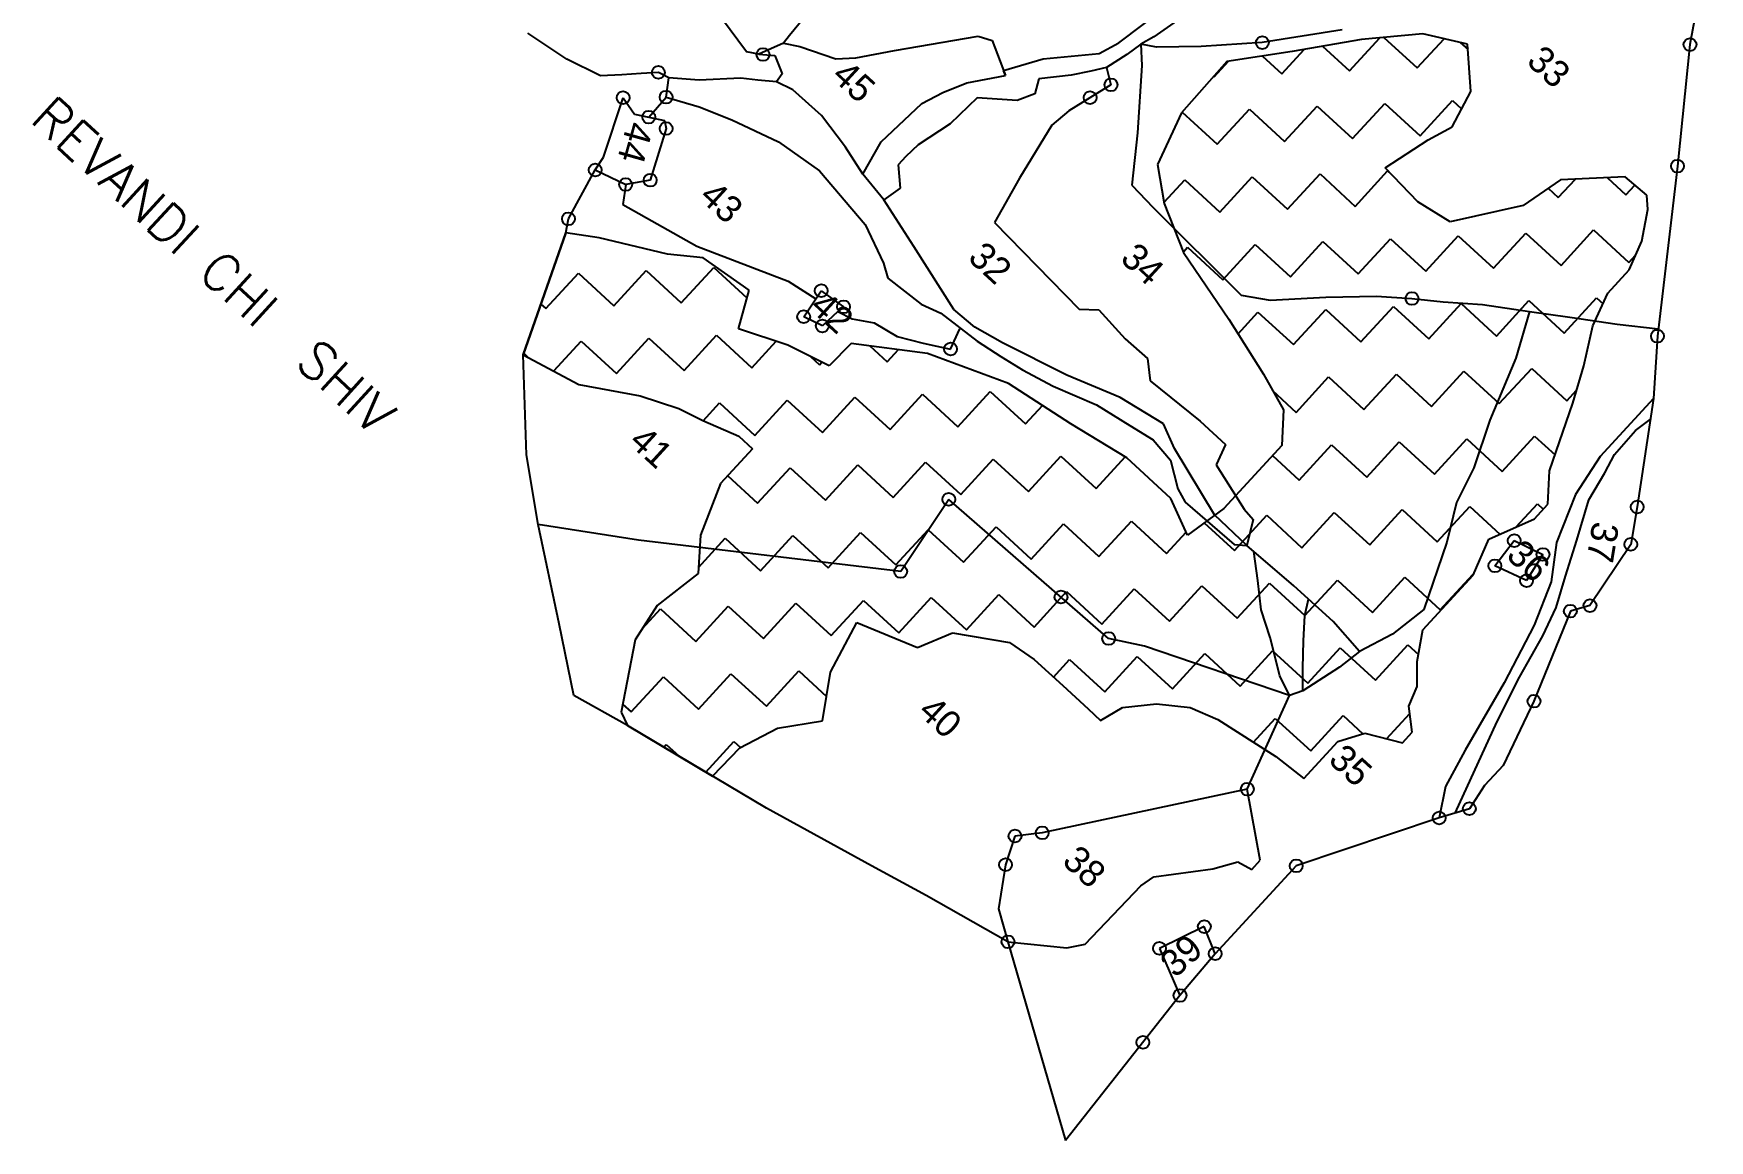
# Model space of a CAD drawing. Header units: metres. Extents: x 335271 to 337420, y 1779566 to 1782296.
# Drawn here: x 336245 to 337416, y 1779566 to 1780339 of the extents above; entities that cross this region are included whole.
import ezdxf

# ---------------------------------------------------------------- set-up
doc = ezdxf.new("R2010")
doc.units = ezdxf.units.M
doc.header["$MEASUREMENT"] = 0
for name, color, linetype in [('OFF', 1, 'Continuous'), ('POLY_HATCH', 12, 'Continuous'), ('POLY_PARCEL', 6, 'Continuous'), ('POLY_ROAD', 30, 'Continuous'), ('POLY_WATER', 4, 'Continuous'), ('TEXT_MAPOUT', 7, 'Continuous'), ('TEXT_PARCEL', 7, 'Continuous'), ('V_BOUND_LINE', 7, 'Continuous')]:
    doc.layers.add(name, color=color, linetype=linetype)
doc.styles.get("Standard").update_dxf_attribs({"font": 'simplex.shx'})
doc.styles.add('TEXT_MAP', font='', dxfattribs={"height": 0.15})
doc.styles.get('TEXT_MAP').set_extended_font_data('Kruti Dev 050')

msp = doc.modelspace()

# ---------------------------------------------------------------- linework, layer by layer
for centre in [(337103.3, 1780332.6), (337401.9, 1780331.2), (336754.7, 1780324.3), (336681.6, 1780311.8), (336657, 1780294.1), (336687, 1780294.5), (336983.1, 1780294.2), (336997.6, 1780303.1), (336674.9, 1780280.6), (336687, 1780272.6), (337393.2, 1780246.4), (336637.5, 1780243.7), (336675.9, 1780236.6), (336658.8, 1780233.5), (336618.8, 1780209.6), (336795.3, 1780159.4), (337207.8, 1780154), (336783.1, 1780141.3), (336810.9, 1780148.2), (336796.1, 1780134.8), (336885.6, 1780118.7), (337379.2, 1780127.7), (336884.4, 1780013.8), (337365.1, 1780008.5), (337279.2, 1779985), (337360.6, 1779982.4), (337265.7, 1779967.4), (337299.3, 1779975.3), (336850.8, 1779963.4), (337287.8, 1779957.1), (336962.7, 1779945.6), (337318.4, 1779935.8), (337332.1, 1779939.6), (336996, 1779916.7), (337293, 1779872.9), (337092.8, 1779811.5), (337226.8, 1779791.4), (337247.9, 1779797.9), (336930.6, 1779778.8), (336949.6, 1779781), (336924, 1779758.8), (337127, 1779758), (337062.8, 1779715.6), (336925.7, 1779705), (337031.5, 1779700.4), (337070.4, 1779696.7), (337045.8, 1779667.5), (337019.9, 1779634.8)]:
    msp.add_circle(centre, 4.48)
at = {"layer": 'OFF'}
msp.add_line((336925.7, 1779705), (336965.8, 1779566.3), dxfattribs=at)
at = {"layer": 'POLY_HATCH'}
for p, q in [((337172.5, 1780334.8), (337124.1, 1780326.4)), ((337215.4, 1780338.7), (337172.5, 1780334.8)), ((337246.7, 1780331.5), (337215.4, 1780338.7)), ((337124.1, 1780326.4), (337078.5, 1780319.5)), ((337248.8, 1780298.4), (337246.7, 1780331.5)), ((337078.5, 1780319.5), (337046.9, 1780283.6)), ((337235.8, 1780273.9), (337248.8, 1780298.4)), ((337046.9, 1780283.6), (337030.1, 1780247.6)), ((337189, 1780245.1), (337219.2, 1780264.7)), ((337219.2, 1780264.7), (337235.8, 1780273.9)), ((337030.1, 1780247.6), (337034.8, 1780220.3)), ((337211.9, 1780221.4), (337189, 1780245.1)), ((337311.5, 1780236.9), (337285.4, 1780218.8)), ((337356.6, 1780238.8), (337311.5, 1780236.9)), ((337371.9, 1780226), (337356.6, 1780238.8)), ((337034.8, 1780220.3), (337048.3, 1780186.2)), ((337234.4, 1780207.5), (337211.9, 1780221.4)), ((337285.4, 1780218.8), (337234.4, 1780207.5)), ((337368.4, 1780194.1), (337372.4, 1780216.1)), ((337372.4, 1780216.1), (337371.9, 1780226)), ((336617, 1780199.8), (336587.3, 1780114.7)), ((336640.2, 1780196.3), (336617, 1780199.8)), ((336688, 1780184.9), (336640.2, 1780196.3)), ((337359.4, 1780174), (337368.4, 1780194.1)), ((336712.8, 1780182.4), (336688, 1780184.9)), ((336744.9, 1780159.8), (336712.8, 1780182.4)), ((337048.3, 1780186.2), (337079.9, 1780139.6)), ((337344.5, 1780157.8), (337359.4, 1780174)), ((336737.5, 1780132.7), (336744.9, 1780159.8)), ((337334.2, 1780134.8), (337344.5, 1780157.8)), ((337079.9, 1780139.6), (337104.2, 1780101.1)), ((337327.7, 1780107), (337334.2, 1780134.8)), ((336771.9, 1780121.4), (336737.5, 1780132.7)), ((336816.3, 1780122.6), (336800.8, 1780107.1)), ((336869.6, 1780115.6), (336816.3, 1780122.6)), ((336587.3, 1780114.7), (336626.1, 1780094)), ((336587.3, 1780114.7), (336587.3, 1780114.7)), ((336800.8, 1780107.1), (336771.9, 1780121.4)), ((336926.2, 1780094.7), (336869.6, 1780115.6)), ((337104.2, 1780101.1), (337118, 1780076.3)), ((337320.1, 1780081), (337327.7, 1780107)), ((336626.1, 1780094), (336668.8, 1780086)), ((336969.5, 1780066.5), (336926.2, 1780094.7)), ((336668.8, 1780086), (336696, 1780077.2)), ((336696, 1780077.2), (336712.6, 1780068.8)), ((337118, 1780076.3), (337116.9, 1780051.5)), ((337303.8, 1780033.8), (337320.1, 1780081)), ((336712.6, 1780068.8), (336737.7, 1780057.8)), ((337008.6, 1780042.7), (336969.5, 1780066.5)), ((336737.7, 1780057.8), (336747.3, 1780049)), ((336747.3, 1780049), (336725, 1780024.8)), ((337039.4, 1780014.4), (337008.6, 1780042.7)), ((337116.9, 1780051.5), (337095.3, 1780028)), ((337302.7, 1780010.4), (337303.8, 1780033.8)), ((336725, 1780024.8), (336711.1, 1779988.9)), ((337095.3, 1780028), (337076.4, 1780007.5)), ((337051.1, 1779988.7), (337039.4, 1780014.4)), ((337076.4, 1780007.5), (337051.1, 1779988.7)), ((337293.3, 1780000.2), (337302.7, 1780010.4)), ((337261.4, 1779986.1), (337293.3, 1780000.2)), ((336711.1, 1779988.9), (336709.4, 1779962.1)), ((337250.5, 1779960.9), (337261.4, 1779986.1)), ((336709.4, 1779962.1), (336680.7, 1779939.7)), ((337237, 1779946.3), (337250.5, 1779960.9)), ((336680.7, 1779939.7), (336665.5, 1779915.7)), ((337215.4, 1779922.8), (337237, 1779946.3)), ((336801.9, 1779893.2), (336820.2, 1779927.8)), ((336820.2, 1779927.8), (336862.6, 1779910.5)), ((336665.5, 1779915.7), (336655.7, 1779865.2)), ((336862.6, 1779910.5), (336886.9, 1779920.7)), ((336886.9, 1779920.7), (336926.7, 1779914)), ((336926.7, 1779914), (336944.1, 1779902)), ((337211.4, 1779900.7), (337215.4, 1779922.8)), ((336944.1, 1779902), (336964, 1779883.8)), ((337211.5, 1779883.1), (337211.4, 1779900.7)), ((336796.3, 1779859.1), (336801.9, 1779893.2)), ((336964, 1779883.8), (336981.6, 1779867.6)), ((337205.7, 1779869.4), (337211.5, 1779883.1)), ((336655.7, 1779865.2), (336660.1, 1779855.9)), ((336981.6, 1779867.6), (336990.4, 1779859.5)), ((336990.4, 1779859.5), (337005.6, 1779868.6)), ((337005.6, 1779868.6), (337029.5, 1779871)), ((337029.5, 1779871), (337052.9, 1779868.5)), ((337052.9, 1779868.5), (337072.3, 1779860.1)), ((337207.9, 1779851.2), (337205.7, 1779869.4)), ((336660.1, 1779855.9), (336719.5, 1779820.6)), ((336738.6, 1779840.4), (336764.8, 1779854.2)), ((336764.8, 1779854.2), (336796.3, 1779859.1)), ((337072.3, 1779860.1), (337112.7, 1779834.4)), ((337132.4, 1779819), (337156, 1779844.7)), ((337156, 1779844.7), (337174.8, 1779850.5)), ((337174.8, 1779850.5), (337201.2, 1779843.8)), ((337201.2, 1779843.8), (337207.9, 1779851.2)), ((336719.5, 1779820.6), (336738.6, 1779840.4)), ((337112.7, 1779834.4), (337132.4, 1779819))]:
    msp.add_line(p, q, dxfattribs=at)
at = {"layer": 'POLY_HATCH', "linetype": 'Continuous'}
for p, q in [((337164.2, 1780312.9), (337185.4, 1780335.9)), ((337188.2, 1780336.2), (337211.4, 1780314.9)), ((337211.4, 1780314.9), (337230.2, 1780335.3)), ((337103.4, 1780323.2), (337116.9, 1780310.8)), ((337116.9, 1780310.8), (337132.5, 1780327.8)), ((337145.4, 1780330.1), (337164.2, 1780312.9)), ((337241.4, 1780332.7), (337247, 1780327.7)), ((337069.7, 1780308.8), (337079.6, 1780319.7)), ((337069.4, 1780309.1), (337069.7, 1780308.8)), ((337071.7, 1780261.6), (337094.3, 1780286.2)), ((337094.3, 1780286.2), (337118.9, 1780263.6)), ((337118.9, 1780263.6), (337141.6, 1780288.2)), ((337141.6, 1780288.2), (337166.2, 1780265.6)), ((337166.2, 1780265.6), (337188.8, 1780290.2)), ((337188.8, 1780290.2), (337213.5, 1780267.6)), ((337213.5, 1780267.6), (337236.1, 1780292.2)), ((337236.1, 1780292.2), (337242.4, 1780286.4)), ((337047.3, 1780284), (337071.7, 1780261.6)), ((337121, 1780216.3), (337143.6, 1780241)), ((337143.6, 1780241), (337168.2, 1780218.3)), ((337168.2, 1780218.3), (337190.8, 1780243)), ((337190.8, 1780243), (337193.1, 1780240.9)), ((337034.7, 1780221.2), (337049.1, 1780236.9)), ((337049.1, 1780236.9), (337073.7, 1780214.3)), ((337073.7, 1780214.3), (337096.3, 1780238.9)), ((337096.3, 1780238.9), (337121, 1780216.3)), ((337302.9, 1780230.9), (337310, 1780224.4)), ((337310, 1780224.4), (337321.9, 1780237.3)), ((337344.3, 1780238.2), (337357.2, 1780226.4)), ((337357.2, 1780226.4), (337363.4, 1780233.1)), ((337123, 1780169.1), (337145.6, 1780193.7)), ((337145.6, 1780193.7), (337170.2, 1780171.1)), ((337170.2, 1780171.1), (337192.9, 1780195.7)), ((337192.9, 1780195.7), (337217.5, 1780173.1)), ((337217.5, 1780173.1), (337240.1, 1780197.7)), ((337240.1, 1780197.7), (337264.7, 1780175.1)), ((337264.7, 1780175.1), (337287.4, 1780199.7)), ((337287.4, 1780199.7), (337312, 1780177.1)), ((337312, 1780177.1), (337334.6, 1780201.8)), ((337334.6, 1780201.8), (337359.3, 1780179.1)), ((337048.2, 1780186.5), (337051.1, 1780189.7)), ((337051.1, 1780189.7), (337075.7, 1780167.1)), ((337075.7, 1780167.1), (337098.3, 1780191.7)), ((337098.3, 1780191.7), (337123, 1780169.1)), ((337359.3, 1780179.1), (337364, 1780184.3)), ((336603.1, 1780146.9), (336625.8, 1780171.6)), ((336625.8, 1780171.6), (336650.4, 1780148.9)), ((336650.4, 1780148.9), (336673, 1780173.6)), ((336673, 1780173.6), (336697.6, 1780150.9)), ((336697.6, 1780150.9), (336720.3, 1780175.6)), ((336720.3, 1780175.6), (336743.4, 1780154.4)), ((336599.6, 1780150.1), (336603.1, 1780146.9)), ((337125, 1780121.8), (337147.6, 1780146.4)), ((337147.6, 1780146.4), (337172.2, 1780123.8)), ((337172.2, 1780123.8), (337194.9, 1780148.5)), ((337194.9, 1780148.5), (337219.5, 1780125.8)), ((337219.5, 1780125.8), (337242.1, 1780150.5)), ((337242.1, 1780150.5), (337266.8, 1780127.8)), ((337266.8, 1780127.8), (337289.4, 1780152.5)), ((337289.4, 1780152.5), (337314, 1780129.9)), ((337314, 1780129.9), (337336.6, 1780154.5)), ((337336.6, 1780154.5), (337341.2, 1780150.3)), ((337086.4, 1780129.3), (337100.3, 1780144.4)), ((337100.3, 1780144.4), (337125, 1780121.8)), ((336608.6, 1780103.4), (336627.8, 1780124.3)), ((336627.8, 1780124.3), (336652.4, 1780101.7)), ((336652.4, 1780101.7), (336675, 1780126.3)), ((336675, 1780126.3), (336699.7, 1780103.7)), ((336699.7, 1780103.7), (336722.3, 1780128.3)), ((336722.3, 1780128.3), (336746.9, 1780105.7)), ((336746.9, 1780105.7), (336763.8, 1780124.1)), ((336587.6, 1780115.8), (336590.8, 1780112.9)), ((336787.9, 1780113.5), (336794.2, 1780107.7)), ((336829.3, 1780120.9), (336841.4, 1780109.7)), ((336841.4, 1780109.7), (336849.3, 1780118.3)), ((336794.2, 1780107.7), (336795.8, 1780109.5)), ((337127, 1780074.5), (337149.6, 1780099.2)), ((337149.6, 1780099.2), (337174.3, 1780076.6)), ((337174.3, 1780076.6), (337196.9, 1780101.2)), ((337196.9, 1780101.2), (337221.5, 1780078.6)), ((337221.5, 1780078.6), (337244.1, 1780103.2)), ((337244.1, 1780103.2), (337268.8, 1780080.6)), ((337268.8, 1780080.6), (337291.4, 1780105.2)), ((337291.4, 1780105.2), (337316, 1780082.6)), ((336843.4, 1780062.5), (336866.1, 1780087.1)), ((336866.1, 1780087.1), (336890.7, 1780064.5)), ((336890.7, 1780064.5), (336913.3, 1780089.1)), ((336913.3, 1780089.1), (336938, 1780066.5)), ((337110.5, 1780089.7), (337127, 1780074.5)), ((337316, 1780082.6), (337322.7, 1780089.9)), ((336712.9, 1780068.6), (336724.3, 1780081.1)), ((336724.3, 1780081.1), (336748.9, 1780058.4)), ((336748.9, 1780058.4), (336771.6, 1780083.1)), ((336771.6, 1780083.1), (336796.2, 1780060.5)), ((336796.2, 1780060.5), (336818.8, 1780085.1)), ((336818.8, 1780085.1), (336843.4, 1780062.5)), ((336938, 1780066.5), (336949.8, 1780079.3)), ((337176.3, 1780029.3), (337198.9, 1780053.9)), ((337198.9, 1780053.9), (337223.5, 1780031.3)), ((337223.5, 1780031.3), (337246.1, 1780056)), ((337246.1, 1780056), (337270.8, 1780033.3)), ((337270.8, 1780033.3), (337293.4, 1780058)), ((337293.4, 1780058), (337307.7, 1780044.9)), ((336892.7, 1780017.2), (336915.3, 1780041.9)), ((336915.3, 1780041.9), (336940, 1780019.2)), ((336940, 1780019.2), (336962.6, 1780043.9)), ((336962.6, 1780043.9), (336987.2, 1780021.3)), ((336987.2, 1780021.3), (337007.5, 1780043.4)), ((337110.4, 1780044.4), (337129, 1780027.3)), ((337129, 1780027.3), (337151.6, 1780051.9)), ((337151.6, 1780051.9), (337176.3, 1780029.3)), ((336730.1, 1780030.3), (336750.9, 1780011.2)), ((336750.9, 1780011.2), (336773.6, 1780035.8)), ((336773.6, 1780035.8), (336798.2, 1780013.2)), ((336798.2, 1780013.2), (336820.8, 1780037.8)), ((336820.8, 1780037.8), (336845.5, 1780015.2)), ((336845.5, 1780015.2), (336868.1, 1780039.8)), ((336868.1, 1780039.8), (336892.7, 1780017.2)), ((337178.3, 1779982), (337200.9, 1780006.7)), ((337200.9, 1780006.7), (337225.5, 1779984.1)), ((337225.5, 1779984.1), (337248.2, 1780008.7)), ((337248.2, 1780008.7), (337269.1, 1779989.5)), ((337280.6, 1779994.6), (337295.4, 1780010.7)), ((337295.4, 1780010.7), (337299.5, 1780006.9)), ((336894.7, 1779970), (336917.4, 1779994.6)), ((336917.4, 1779994.6), (336942, 1779972)), ((336942, 1779972), (336964.6, 1779996.6)), ((336964.6, 1779996.6), (336989.2, 1779974)), ((336989.2, 1779974), (337011.9, 1779998.6)), ((337011.9, 1779998.6), (337036.5, 1779976)), ((337062.7, 1779997.3), (337083.8, 1779978)), ((337083.8, 1779978), (337106.4, 1780002.7)), ((337106.4, 1780002.7), (337131, 1779980)), ((337131, 1779980), (337153.6, 1780004.7)), ((337153.6, 1780004.7), (337178.3, 1779982)), ((336709.7, 1779966.2), (336728.3, 1779986.6)), ((336728.3, 1779986.6), (336753, 1779963.9)), ((336753, 1779963.9), (336775.6, 1779988.6)), ((336775.6, 1779988.6), (336800.2, 1779965.9)), ((336800.2, 1779965.9), (336822.8, 1779990.6)), ((336822.8, 1779990.6), (336847.5, 1779968)), ((336847.5, 1779968), (336870.1, 1779992.6)), ((336870.1, 1779992.6), (336894.7, 1779970)), ((337036.5, 1779976), (337050.2, 1779990.9)), ((337180.3, 1779934.8), (337202.9, 1779959.4)), ((337202.9, 1779959.4), (337227.6, 1779936.8)), ((337227.6, 1779936.8), (337250.2, 1779961.4)), ((337250.2, 1779961.4), (337250.6, 1779961.1)), ((336896.7, 1779922.7), (336919.4, 1779947.3)), ((336919.4, 1779947.3), (336944, 1779924.7)), ((336944, 1779924.7), (336966.6, 1779949.4)), ((336966.6, 1779949.4), (336991.3, 1779926.7)), ((336991.3, 1779926.7), (337013.9, 1779951.4)), ((337013.9, 1779951.4), (337038.5, 1779928.8)), ((337038.5, 1779928.8), (337061.1, 1779953.4)), ((337061.1, 1779953.4), (337085.8, 1779930.8)), ((337085.8, 1779930.8), (337108.4, 1779955.4)), ((337108.4, 1779955.4), (337133, 1779932.8)), ((337133, 1779932.8), (337155.7, 1779957.4)), ((337155.7, 1779957.4), (337180.3, 1779934.8)), ((336670.5, 1779923.6), (336683.1, 1779937.3)), ((336683.1, 1779937.3), (336707.7, 1779914.7)), ((336707.7, 1779914.7), (336730.3, 1779939.3)), ((336730.3, 1779939.3), (336755, 1779916.7)), ((336755, 1779916.7), (336777.6, 1779941.3)), ((336777.6, 1779941.3), (336802.2, 1779918.7)), ((336802.2, 1779918.7), (336824.9, 1779943.3)), ((336824.9, 1779943.3), (336849.5, 1779920.7)), ((336849.5, 1779920.7), (336872.1, 1779945.3)), ((336872.1, 1779945.3), (336896.7, 1779922.7)), ((337182.3, 1779887.5), (337204.9, 1779912.2)), ((337204.9, 1779912.2), (337212.3, 1779905.4)), ((336957.4, 1779889.8), (336968.6, 1779902.1)), ((336968.6, 1779902.1), (336993.3, 1779879.5)), ((336993.3, 1779879.5), (337015.9, 1779904.1)), ((337015.9, 1779904.1), (337040.5, 1779881.5)), ((337040.5, 1779881.5), (337063.2, 1779906.1)), ((337063.2, 1779906.1), (337087.8, 1779883.5)), ((337087.8, 1779883.5), (337110.4, 1779908.1)), ((337110.4, 1779908.1), (337135, 1779885.5)), ((337135, 1779885.5), (337157.7, 1779910.2)), ((337157.7, 1779910.2), (337182.3, 1779887.5)), ((336662.5, 1779865.4), (336685.1, 1779890)), ((336685.1, 1779890), (336709.7, 1779867.4)), ((336709.7, 1779867.4), (336732.3, 1779892)), ((336732.3, 1779892), (336757, 1779869.4)), ((336757, 1779869.4), (336779.6, 1779894.1)), ((336779.6, 1779894.1), (336799.1, 1779876.1)), ((336656.7, 1779870.6), (336662.5, 1779865.4)), ((337097.2, 1779844.3), (337112.4, 1779860.9)), ((337112.4, 1779860.9), (337137.1, 1779838.3)), ((337137.1, 1779838.3), (337159.7, 1779862.9)), ((337159.7, 1779862.9), (337173.6, 1779850.1)), ((337190.1, 1779846.6), (337206.4, 1779864.3)), ((336685.4, 1779840.9), (336687.1, 1779842.8)), ((336687.1, 1779842.8), (336696.1, 1779834.5)), ((336714.8, 1779823.4), (336734.4, 1779844.8)), ((336734.4, 1779844.8), (336738.9, 1779840.6))]:
    msp.add_line(p, q, dxfattribs=at)
at = {"layer": 'POLY_PARCEL'}
for p, q in [((336743.2, 1780326.2), (336704, 1780378.8)), ((336783, 1780349.4), (336773.1, 1780337.6)), ((336773.1, 1780337.6), (336769, 1780332.3)), ((336846.5, 1780327), (336905, 1780337.1)), ((336905, 1780337.1), (336914.7, 1780334.1)), ((336914.7, 1780334.1), (336923.9, 1780309.6)), ((337159, 1780341.5), (337103.3, 1780332.6)), ((336751.8, 1780324.5), (336743.2, 1780326.2)), ((336769, 1780332.3), (336751.8, 1780324.5)), ((336751.8, 1780324.5), (336763, 1780323.7)), ((336763, 1780323.7), (336768, 1780310.8)), ((336769, 1780332.3), (336780.3, 1780329.9)), ((336780.3, 1780329.9), (336805.5, 1780321.3)), ((336805.5, 1780321.3), (336819.5, 1780321.9)), ((336819.5, 1780321.9), (336846.5, 1780327)), ((337029.5, 1780329.4), (337018.5, 1780331.5)), ((337018.5, 1780331.5), (337019.3, 1780316.7)), ((337060.6, 1780329.8), (337029.5, 1780329.4)), ((337103.3, 1780332.6), (337060.6, 1780329.8)), ((336768, 1780310.8), (336764.1, 1780305.2)), ((336994.6, 1780315.2), (336997.6, 1780303.1)), ((337019.3, 1780316.7), (337016.1, 1780269.5)), ((336997.6, 1780303.1), (336968.2, 1780285)), ((336674.9, 1780280.6), (336685.8, 1780278.3)), ((336685.8, 1780278.3), (336687, 1780272.6)), ((336956.3, 1780275), (336933.7, 1780237.9)), ((336968.2, 1780285), (336956.3, 1780275)), ((336687, 1780272.6), (336675.9, 1780236.6)), ((337016.1, 1780269.5), (337012.3, 1780233)), ((336637.5, 1780243.7), (336658.8, 1780233.5)), ((336658.8, 1780233.5), (336656.8, 1780219.7)), ((336675.9, 1780236.6), (336658.8, 1780233.5)), ((336658.8, 1780233.5), (336658.8, 1780233.5)), ((336658.8, 1780233.5), (336658.8, 1780233.5)), ((336675.9, 1780236.6), (336675.9, 1780236.6)), ((336933.7, 1780237.9), (336916.3, 1780207)), ((337012.3, 1780233), (337027, 1780217.6)), ((336656.8, 1780219.7), (336708.5, 1780190.4)), ((337027, 1780217.6), (337088.6, 1780156.2)), ((336916.3, 1780207), (336975.5, 1780146.6)), ((336708.5, 1780190.4), (336772.3, 1780166)), ((336772.3, 1780166), (336791.5, 1780153.8)), ((336791.5, 1780153.8), (336795.3, 1780159.4)), ((336795.3, 1780159.4), (336810.9, 1780148.2)), ((336783.1, 1780141.3), (336791.5, 1780153.8)), ((336810.9, 1780148.2), (336806.8, 1780145)), ((336975.5, 1780146.6), (336989.2, 1780146.1)), ((336989.2, 1780146.1), (337007.6, 1780125.8)), ((337088.6, 1780156.2), (337108.9, 1780152.9)), ((337108.9, 1780152.9), (337147.7, 1780155)), ((337147.7, 1780155), (337183.1, 1780155.7)), ((337183.1, 1780155.7), (337207.8, 1780154)), ((337207.8, 1780154), (337229.6, 1780151.7)), ((337229.6, 1780151.7), (337257.1, 1780149.9)), ((337257.1, 1780149.9), (337289.8, 1780145)), ((336796.1, 1780134.8), (336783.1, 1780141.3)), ((336806.8, 1780145), (336796.1, 1780134.8)), ((336806.8, 1780145), (336817, 1780139.8)), ((336817, 1780139.8), (336832.2, 1780137.1)), ((336832.2, 1780137.1), (336848.3, 1780127.5)), ((337289.8, 1780145), (337280.4, 1780112.4)), ((337289.8, 1780145), (337318.1, 1780141)), ((337318.1, 1780141), (337351, 1780136.1)), ((337351, 1780136.1), (337379.8, 1780132.9)), ((336848.3, 1780127.5), (336866.4, 1780122.9)), ((336866.4, 1780122.9), (336885.6, 1780118.7)), ((336885.6, 1780118.7), (336892.1, 1780132.8)), ((337007.6, 1780125.8), (337023.2, 1780112.2)), ((337023.2, 1780112.2), (337024.9, 1780096.5)), ((337280.4, 1780112.4), (337262.1, 1780069)), ((337024.9, 1780096.5), (337059.9, 1780068.4)), ((337059.9, 1780068.4), (337077.5, 1780052.1)), ((337262.1, 1780069), (337250.9, 1780035.9)), ((337077.5, 1780052.1), (337071.1, 1780037.8)), ((337071.1, 1780037.8), (337090.7, 1780007)), ((337250.9, 1780035.9), (337238.8, 1780011.7)), ((336884.4, 1780013.8), (336850.8, 1779963.4)), ((336996, 1779916.7), (336884.4, 1780013.8)), ((336884.4, 1780013.8), (336884.4, 1780013.8)), ((337090.7, 1780007), (337096.9, 1779999.7)), ((337238.8, 1780011.7), (337232.2, 1779983.8)), ((336667.7, 1779985.4), (336597.6, 1779996.3)), ((337096.9, 1779999.7), (337092.4, 1779981.6)), ((336850.8, 1779963.4), (336667.7, 1779985.4)), ((337232.2, 1779983.8), (337216.2, 1779936.9)), ((337265.7, 1779967.4), (337279.2, 1779985)), ((337279.2, 1779985), (337299.3, 1779975.3)), ((337125.4, 1779953.5), (337092.4, 1779981.6)), ((337100.1, 1779957.2), (337097.3, 1779977.4)), ((337299.3, 1779975.3), (337287.8, 1779957.1)), ((337287.8, 1779957.1), (337265.7, 1779967.4)), ((337102.6, 1779936.6), (337100.1, 1779957.2)), ((337152.7, 1779928.5), (337125.4, 1779953.5)), ((337108.8, 1779917.3), (337102.6, 1779936.6)), ((337133, 1779932.8), (337135.6, 1779944.2)), ((337216.2, 1779936.9), (337194.2, 1779919.8)), ((337132, 1779915.1), (337133, 1779932.8)), ((337171.1, 1779907.6), (337152.7, 1779928.5)), ((337021.1, 1779911.3), (336996, 1779916.7)), ((337115.5, 1779890.6), (337108.8, 1779917.3)), ((337131.5, 1779896), (337132, 1779915.1)), ((337194.2, 1779919.8), (337171.1, 1779907.6)), ((337122.4, 1779876.9), (337021.1, 1779911.3)), ((337171.1, 1779907.6), (337157.3, 1779896.6)), ((337122.4, 1779876.9), (337115.5, 1779890.6)), ((337157.3, 1779896.6), (337131.5, 1779880.2)), ((337131.5, 1779880.2), (337131.5, 1779896)), ((337092.8, 1779811.5), (337122.4, 1779876.9)), ((337131.5, 1779880.2), (337122.4, 1779876.9)), ((337092.8, 1779811.5), (336949.6, 1779781)), ((337101.9, 1779762), (337092.8, 1779811.5)), ((336930.6, 1779778.8), (336924, 1779758.8)), ((336949.6, 1779781), (336930.6, 1779778.8)), ((337068.8, 1779755.9), (337086.2, 1779760.8)), ((337086.2, 1779760.8), (337095.9, 1779755.5)), ((337095.9, 1779755.5), (337101.9, 1779762)), ((336924, 1779758.8), (336919.2, 1779727.9)), ((337018.5, 1779744), (337027.6, 1779750.4)), ((337027.6, 1779750.4), (337068.8, 1779755.9)), ((336979.6, 1779703.4), (337018.5, 1779744)), ((336919.2, 1779727.9), (336925.7, 1779705)), ((337062.8, 1779715.6), (337031.5, 1779700.4)), ((337070.4, 1779696.7), (337062.8, 1779715.6)), ((336925.7, 1779705), (336966.7, 1779700.7)), ((336966.7, 1779700.7), (336979.6, 1779703.4)), ((337031.5, 1779700.4), (337045.8, 1779667.5))]:
    msp.add_line(p, q, dxfattribs=at)
at = {"layer": 'POLY_ROAD'}
for p, q in [((337376.4, 1780084.3), (337339.2, 1780043.6)), ((337363.9, 1780061.9), (337374.2, 1780069.6)), ((337349.3, 1780045.1), (337363.9, 1780061.9)), ((337339.2, 1780043.6), (337322.1, 1780017.2)), ((337342.4, 1780032.4), (337349.3, 1780045.1)), ((337331.2, 1780013.4), (337342.4, 1780032.4)), ((337322.1, 1780017.2), (337308.8, 1779983.7)), ((337322.9, 1779985.3), (337331.2, 1780013.4)), ((337308.8, 1779983.7), (337305, 1779956.2)), ((337315.1, 1779960.2), (337322.9, 1779985.3)), ((337308.6, 1779938.4), (337315.1, 1779960.2)), ((337305, 1779956.2), (337293.1, 1779925.9)), ((337299.2, 1779918.6), (337308.6, 1779938.4)), ((337293.1, 1779925.9), (337272.1, 1779885.8)), ((337283, 1779889.8), (337299.2, 1779918.6)), ((337267.2, 1779858.7), (337283, 1779889.8)), ((337272.1, 1779885.8), (337245, 1779838.8)), ((337238, 1779794.8), (337267.2, 1779858.7)), ((337245, 1779838.8), (337231.2, 1779813.4)), ((337231.2, 1779813.4), (337226.8, 1779791.4))]:
    msp.add_line(p, q, dxfattribs=at)
at = {"layer": 'POLY_WATER'}
for p, q in [((337003.1, 1780332.5), (337037.1, 1780358)), ((337050.9, 1780352.8), (337027.5, 1780336.7)), ((337027.5, 1780336.7), (337018.5, 1780331.5)), ((336922.6, 1780313.1), (336950.4, 1780321.3)), ((336950.4, 1780321.3), (336989.4, 1780324.9)), ((336989.4, 1780324.9), (337003.1, 1780332.5)), ((337008.6, 1780324.4), (336994.6, 1780315.2)), ((337018.5, 1780331.5), (337008.6, 1780324.4)), ((336897.1, 1780304.4), (336923.9, 1780309.6)), ((336923.9, 1780309.6), (336922.6, 1780313.1)), ((336969.9, 1780309.9), (336947.3, 1780307.2)), ((336983.5, 1780312.7), (336969.9, 1780309.9)), ((336994.6, 1780315.2), (336983.5, 1780312.7)), ((336710.2, 1780306.3), (336689, 1780308)), ((336739.1, 1780307.8), (336710.2, 1780306.3)), ((336751.1, 1780306.3), (336739.1, 1780307.8)), ((336764.1, 1780305.2), (336751.1, 1780306.3)), ((336775.6, 1780299.7), (336764.1, 1780305.2)), ((336795.4, 1780281.6), (336775.6, 1780299.7)), ((336880.3, 1780297.7), (336897.1, 1780304.4)), ((336947.3, 1780307.2), (336944.5, 1780296.8)), ((336687, 1780294.5), (336710.1, 1780287.7)), ((336710.1, 1780287.7), (336733, 1780278.7)), ((336837.2, 1780263.3), (336865.6, 1780290)), ((336865.6, 1780290), (336880.3, 1780297.7)), ((336904.1, 1780294.1), (336885.4, 1780275.8)), ((336932.1, 1780292.2), (336904.1, 1780294.1)), ((336944.5, 1780296.8), (336932.1, 1780292.2)), ((336733, 1780278.7), (336765.6, 1780263.4)), ((336812.3, 1780259.7), (336795.4, 1780281.6)), ((336885.4, 1780275.8), (336862.9, 1780261.3)), ((336765.6, 1780263.4), (336794.1, 1780243)), ((336824.3, 1780240.7), (336837.2, 1780263.3)), ((336824.3, 1780240.7), (336812.3, 1780259.7)), ((336854.3, 1780253), (336849.1, 1780247.3)), ((336862.9, 1780261.3), (336854.3, 1780253)), ((336794.1, 1780243), (336826, 1780205.6)), ((336839.1, 1780222.9), (336824.3, 1780240.7)), ((336849.1, 1780247.3), (336850.5, 1780231.1)), ((336850.5, 1780231.1), (336839.1, 1780222.9)), ((336859.9, 1780190.3), (336839.1, 1780222.9)), ((336826, 1780205.6), (336838.8, 1780178.6)), ((336887.8, 1780146.3), (336859.9, 1780190.3)), ((336838.8, 1780178.6), (336841.9, 1780168.1)), ((336841.9, 1780168.1), (336865, 1780150.1)), ((336865, 1780150.1), (336878.9, 1780143.7)), ((336902.6, 1780134), (336887.8, 1780146.3)), ((336878.9, 1780143.7), (336904.3, 1780124.2)), ((336922, 1780123.1), (336902.6, 1780134)), ((336904.3, 1780124.2), (336920.7, 1780113.6)), ((336966.8, 1780100.5), (336922, 1780123.1)), ((336920.7, 1780113.6), (336935.8, 1780104.2)), ((336935.8, 1780104.2), (336957.2, 1780092.8)), ((337004, 1780084.8), (336966.8, 1780100.5)), ((336957.2, 1780092.8), (336987.6, 1780079.7)), ((336987.6, 1780079.7), (337010.8, 1780065.3)), ((337034.4, 1780066.4), (337004, 1780084.8)), ((337010.8, 1780065.3), (337027.2, 1780055.4)), ((337042.1, 1780049.2), (337034.4, 1780066.4)), ((337027.2, 1780055.4), (337039.1, 1780041.1)), ((337039.1, 1780041.1), (337044.3, 1780021.2)), ((337070, 1780003.1), (337042.1, 1780049.2)), ((337044.3, 1780021.2), (337049.4, 1780011.9)), ((337049.4, 1780011.9), (337083.6, 1779982.4)), ((337092.4, 1779981.6), (337070, 1780003.1)), ((337083.6, 1779982.4), (337092.4, 1779981.6))]:
    msp.add_line(p, q, dxfattribs=at)
at = {"layer": 'V_BOUND_LINE'}
for p, q in [((337415.6, 1780405.9), (337401.9, 1780331.2)), ((336617.8, 1780321), (336590.4, 1780339.2)), ((337401.9, 1780331.2), (337393.2, 1780246.4)), ((336641.2, 1780309.4), (336617.8, 1780321)), ((336656.1, 1780310), (336641.2, 1780309.4)), ((336669.5, 1780311.1), (336656.1, 1780310)), ((336681.6, 1780311.8), (336669.5, 1780311.1)), ((336689, 1780308), (336681.6, 1780311.8)), ((336687, 1780294.5), (336689, 1780308)), ((336643.3, 1780252.7), (336657, 1780294.1)), ((336657, 1780294.1), (336664.9, 1780282.7)), ((336674.9, 1780280.6), (336687, 1780294.5)), ((336664.9, 1780282.7), (336674.9, 1780280.6)), ((336637.5, 1780243.7), (336643.3, 1780252.7)), ((336618.8, 1780209.6), (336637.5, 1780243.7)), ((337393.2, 1780246.4), (337379.2, 1780127.7)), ((336617, 1780199.8), (336618.8, 1780209.6)), ((336587.3, 1780114.7), (336617, 1780199.8)), ((337379.2, 1780127.7), (337376.4, 1780084.3)), ((336589.5, 1780044.9), (336587.3, 1780114.7)), ((337376.4, 1780084.3), (337365.1, 1780008.5)), ((336597.6, 1779996.3), (336589.5, 1780044.9)), ((337365.1, 1780008.5), (337360.6, 1779982.4)), ((336612.3, 1779927), (336597.6, 1779996.3)), ((337360.6, 1779982.4), (337332.1, 1779939.6)), ((337318.4, 1779935.8), (337293, 1779872.9)), ((337332.1, 1779939.6), (337318.4, 1779935.8)), ((336622.6, 1779876.9), (336612.3, 1779927)), ((336660.1, 1779855.9), (336622.6, 1779876.9)), ((337293, 1779872.9), (337271.4, 1779828.1)), ((336757.2, 1779798.2), (336660.1, 1779855.9)), ((337271.4, 1779828.1), (337258.5, 1779814.1)), ((337258.5, 1779814.1), (337247.9, 1779797.9)), ((336830.5, 1779758), (336757.2, 1779798.2)), ((337247.9, 1779797.9), (337226.8, 1779791.4)), ((337226.8, 1779791.4), (337127, 1779758)), ((336868.5, 1779737.3), (336830.5, 1779758)), ((337127, 1779758), (337070.4, 1779696.7)), ((336925.7, 1779705), (336868.5, 1779737.3)), ((337070.4, 1779696.7), (337045.8, 1779667.5)), ((337045.8, 1779667.5), (336965.8, 1779566.3))]:
    msp.add_line(p, q, dxfattribs=at)

# ---------------------------------------------------------------- texts
at = {"layer": 'TEXT_MAPOUT'}
msp.add_text('REVANDI CHI  SHIV', height=25.92, rotation=317.4389, dxfattribs=at).set_placement((336242, 1780278))
at = {"layer": 'TEXT_PARCEL', "style": 'TEXT_MAP'}
for s, rotation, p in [('33', 317.4389, (337287, 1780318.4)), ('45', 317.4389, (336801.7, 1780308.1)), ('44', 254.2931, (336660.4, 1780278.5)), ('43', 317.4389, (336709.3, 1780223.9)), ('32', 317.4389, (336896.9, 1780181.4)), ('34', 317.4389, (337003.3, 1780180.7)), ('42', 317.4389, (336786.4, 1780146.9)), ('41', 317.4389, (336660.2, 1780052.9)), ('37', 260.6416, (337334.1, 1779999)), ('36', 317.4389, (337272.8, 1779973.5)), ('40', 317.4389, (336862.1, 1779864.5)), ('35', 317.4389, (337148.6, 1779830.8)), ('38', 317.4389, (336962.7, 1779760.1)), ('39', 42.1812, (337042.6, 1779679.2))]:
    msp.add_text(s, height=18.66, rotation=rotation, dxfattribs=at).set_placement(p)

doc.saveas('drawing.dxf')
